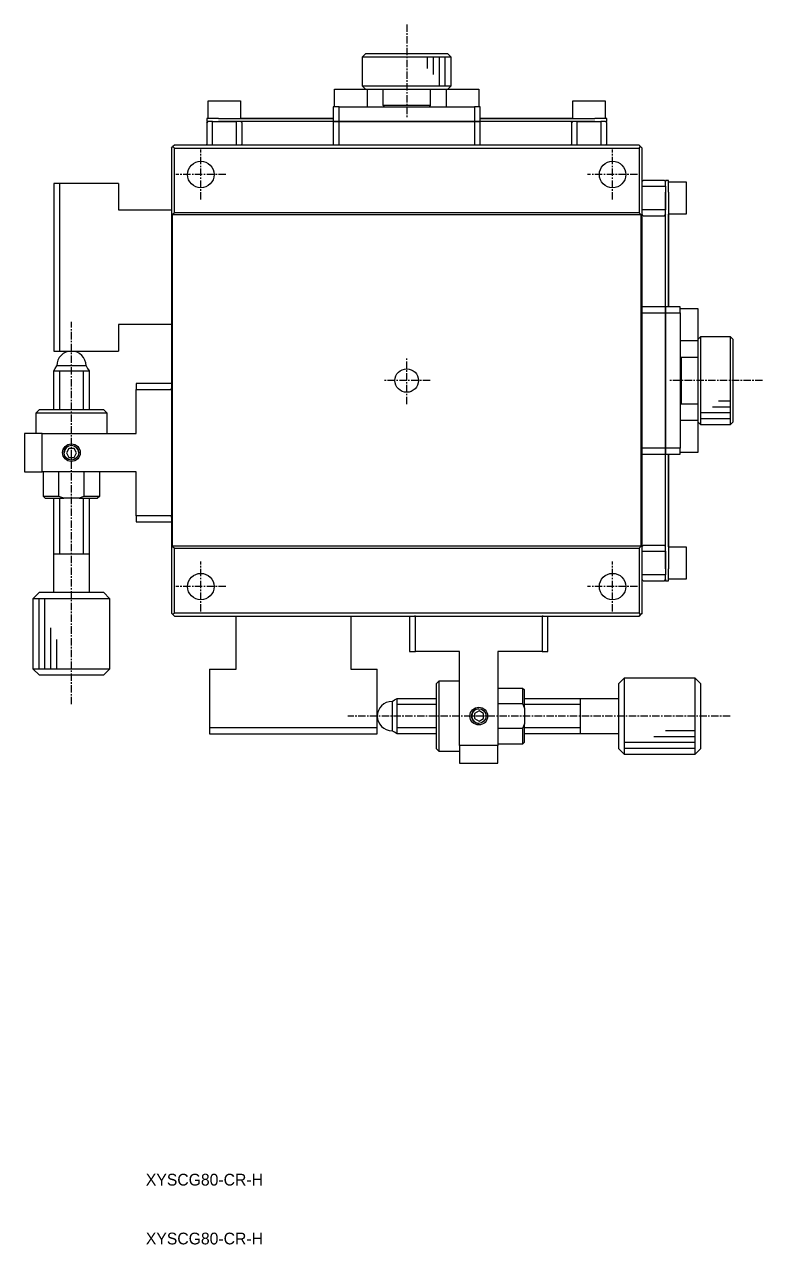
# Model space of a CAD drawing. Extents: x -11 to 423, y 10 to 277.
# Drawn here: x -10.6 to 114.9, y 10 to 217.2 of the extents above; entities that cross this region are included whole.
import ezdxf

# ---------------------------------------------------------------- set-up
doc = ezdxf.new("R2010")
doc.units = 0
doc.linetypes.add('CENTER', pattern=[2, 1.25, -0.25, 0.25, -0.25])
doc.layers.get('0').update_dxf_attribs({"linetype": 'CONTINUOUS'})
doc.layers.add('CENTER', color=1, linetype='CENTER')
doc.styles.get("Standard").update_dxf_attribs({"font": 'FGP教科書体NT-M'})

msp = doc.modelspace()

# ---------------------------------------------------------------- linework, layer by layer
at = {"color": 7, "linetype": 'CONTINUOUS'}
for p, q in [((46.85, 211.75), (47.35, 212.25)), ((46.85, 211.75), (61.85, 211.75)), ((46.85, 206.75), (46.85, 211.75)), ((61.35, 212.25), (47.35, 212.25)), ((61.35, 212.25), (61.85, 211.75)), ((61.85, 211.75), (61.85, 206.75)), ((42.1, 206.25), (44.85, 206.25)), ((42.1, 203.25), (42.1, 206.25)), ((44.85, 206.25), (47.6, 206.25)), ((54.43, 206.75), (46.85, 206.75)), ((47.35, 206.25), (46.85, 206.75)), ((47.6, 206.25), (54.43, 206.25)), ((47.6, 206.25), (47.6, 203.25)), ((50.35, 203.45), (50.35, 206.25)), ((61.85, 206.75), (54.43, 206.75)), ((54.43, 206.25), (61.1, 206.25)), ((58.35, 206.25), (58.35, 203.45)), ((61.1, 206.25), (63.85, 206.25)), ((61.1, 203.25), (61.1, 206.25)), ((61.85, 206.75), (61.35, 206.25)), ((63.85, 206.25), (66.6, 206.25)), ((66.6, 206.25), (66.6, 203.25)), ((20.6, 204.25), (23.35, 204.25)), ((20.6, 201.25), (20.6, 204.25)), ((23.35, 204.25), (26.1, 204.25)), ((26.1, 204.25), (26.1, 201.25)), ((41.85, 203.25), (41.85, 200.75)), ((42.85, 203.25), (41.85, 203.25)), ((42.85, 200.75), (42.85, 203.25)), ((42.85, 203.25), (53.1, 203.25)), ((54.4, 203.45), (50.35, 203.45)), ((50.55, 203.25), (50.35, 203.45)), ((53.1, 203.25), (55.6, 203.25)), ((58.35, 203.45), (54.4, 203.45)), ((55.6, 203.25), (65.85, 203.25)), ((58.35, 203.45), (58.15, 203.25)), ((65.85, 203.25), (65.85, 200.75)), ((66.85, 203.25), (65.85, 203.25)), ((66.85, 200.75), (66.85, 203.25)), ((82.6, 204.25), (85.35, 204.25)), ((82.6, 201.25), (82.6, 204.25)), ((85.35, 204.25), (88.1, 204.25)), ((88.1, 204.25), (88.1, 201.25)), ((20.6, 201.25), (20.35, 201.25)), ((22.35, 201.25), (20.35, 201.25)), ((20.35, 201.25), (20.35, 200.75)), ((22.35, 201.25), (41.85, 201.25)), ((41.85, 201.25), (26.1, 201.25)), ((38.6, 201.25), (40.35, 201.25)), ((38.6, 201.25), (40.35, 201.25)), ((41.85, 201.25), (40.35, 201.25)), ((40.35, 201.25), (41.85, 201.25)), ((68.35, 201.25), (66.85, 201.25)), ((66.85, 201.25), (68.35, 201.25)), ((82.6, 201.25), (66.85, 201.25)), ((66.85, 201.25), (86.35, 201.25)), ((68.35, 201.25), (70.1, 201.25)), ((68.35, 201.25), (70.1, 201.25)), ((88.35, 201.25), (86.35, 201.25)), ((88.35, 201.25), (88.1, 201.25)), ((88.35, 200.75), (88.35, 201.25)), ((20.35, 200.55), (20.55, 200.75)), ((20.55, 200.75), (20.35, 200.55)), ((20.35, 200.75), (20.55, 200.75)), ((20.35, 200.55), (20.35, 196.95)), ((21.35, 200.75), (20.55, 200.75)), ((21.35, 196.75), (21.35, 200.75)), ((21.35, 200.75), (22.35, 200.75)), ((22.35, 200.75), (25.35, 200.75)), ((25.35, 200.75), (22.35, 200.75)), ((25.35, 200.75), (25.35, 196.75)), ((41.85, 200.75), (25.35, 200.75)), ((26.15, 200.75), (26.35, 200.55)), ((26.35, 200.55), (26.15, 200.75)), ((26.35, 196.95), (26.35, 200.55)), ((41.85, 200.75), (42.85, 200.75)), ((41.85, 200.75), (41.85, 196.75)), ((42.85, 200.75), (41.85, 200.75)), ((65.85, 200.75), (42.85, 200.75)), ((42.85, 196.75), (42.85, 200.75)), ((42.85, 200.75), (65.85, 200.75)), ((65.85, 200.75), (66.85, 200.75)), ((65.85, 200.75), (65.85, 196.75)), ((66.85, 200.75), (65.85, 200.75)), ((83.35, 200.75), (66.85, 200.75)), ((66.85, 196.75), (66.85, 200.75)), ((82.35, 200.55), (82.55, 200.75)), ((82.55, 200.75), (82.35, 200.55)), ((82.35, 200.55), (82.35, 196.95)), ((83.35, 200.75), (86.35, 200.75)), ((83.35, 196.75), (83.35, 200.75)), ((86.35, 200.75), (83.35, 200.75)), ((86.35, 200.75), (87.35, 200.75)), ((88.15, 200.75), (87.35, 200.75)), ((87.35, 200.75), (87.35, 196.75)), ((88.15, 200.75), (88.35, 200.55)), ((88.35, 200.55), (88.15, 200.75)), ((88.15, 200.75), (88.35, 200.75)), ((88.35, 196.95), (88.35, 200.55)), ((20.55, 196.75), (20.35, 196.95)), ((26.35, 196.95), (26.15, 196.75)), ((82.55, 196.75), (82.35, 196.95)), ((88.35, 196.95), (88.15, 196.75)), ((14.35, 196.25), (14.6, 196.5)), ((14.35, 196.25), (14.35, 117.25)), ((14.85, 196.75), (14.6, 196.5)), ((14.6, 196.5), (14.85, 196.25)), ((93.85, 196.75), (14.85, 196.75)), ((14.85, 196.25), (93.85, 196.25)), ((14.85, 185.25), (14.85, 196.25)), ((94.1, 196.5), (93.85, 196.75)), ((93.85, 196.25), (94.1, 196.5)), ((93.85, 196.25), (93.85, 185.25)), ((94.1, 196.5), (94.35, 196.25)), ((94.35, 117.25), (94.35, 196.25)), ((94.35, 190.55), (94.55, 190.75)), ((98.15, 190.75), (94.55, 190.75)), ((98.15, 190.75), (98.35, 190.55)), ((98.35, 190.55), (98.15, 190.75)), ((98.85, 190.75), (98.35, 190.75)), ((98.35, 190.75), (98.35, 190.55)), ((98.85, 190.5), (98.85, 190.75)), ((98.85, 188.75), (98.85, 190.75)), ((-5.65, 190.25), (-5.65, 161.75)), ((-4.65, 190.25), (-5.65, 190.25)), ((5.35, 190.25), (-4.65, 190.25)), ((-4.65, 161.75), (-4.65, 190.25)), ((5.35, 190.25), (5.35, 185.75)), ((94.35, 189.75), (98.35, 189.75)), ((98.35, 189.75), (98.35, 190.55)), ((98.35, 189.75), (98.35, 188.75)), ((98.35, 188.75), (98.35, 185.75)), ((98.35, 185.75), (98.35, 188.75)), ((98.85, 190.5), (101.85, 190.5)), ((98.85, 188.75), (98.85, 169.25)), ((101.85, 190.5), (101.85, 187.75)), ((101.85, 187.75), (101.85, 185)), ((5.35, 185.75), (14.35, 185.75)), ((14.85, 185.25), (14.5, 184.9)), ((94.2, 184.9), (14.5, 184.9)), ((14.5, 184.9), (14.5, 128.6)), ((93.85, 185.25), (14.85, 185.25)), ((94.2, 184.9), (93.85, 185.25)), ((94.2, 128.6), (94.2, 184.9)), ((98.35, 185.75), (94.35, 185.75)), ((94.55, 184.75), (94.35, 184.95)), ((94.55, 184.75), (98.15, 184.75)), ((98.35, 184.95), (98.15, 184.75)), ((98.15, 184.75), (98.35, 184.95)), ((98.35, 169.25), (98.35, 185.75)), ((98.85, 169.25), (98.85, 185)), ((101.85, 185), (98.85, 185)), ((98.85, 172.5), (98.85, 170.75)), ((98.85, 172.5), (98.85, 170.75)), ((98.85, 169.25), (98.85, 170.75)), ((98.85, 170.75), (98.85, 169.25)), ((98.35, 169.25), (94.35, 169.25)), ((94.35, 168.25), (98.35, 168.25)), ((100.85, 169.25), (98.35, 169.25)), ((98.35, 169.25), (98.35, 168.25)), ((98.35, 168.25), (98.35, 169.25)), ((98.35, 168.25), (100.85, 168.25)), ((98.35, 145.25), (98.35, 168.25)), ((98.35, 168.25), (98.35, 145.25)), ((100.85, 168.25), (100.85, 169.25)), ((100.85, 169), (103.85, 169)), ((100.85, 168.25), (100.85, 158)), ((103.85, 169), (103.85, 166.25)), ((5.35, 166.25), (5.35, 161.75)), ((14.35, 166.25), (5.35, 166.25)), ((103.85, 166.25), (103.85, 163.5)), ((103.85, 163.75), (104.35, 164.25)), ((104.35, 156.67), (104.35, 164.25)), ((104.35, 164.25), (109.35, 164.25)), ((109.35, 164.25), (109.35, 149.25)), ((109.35, 164.25), (109.85, 163.75)), ((109.85, 149.75), (109.85, 163.75)), ((-5.65, 161.75), (-4.65, 161.75)), ((-4.65, 161.75), (5.35, 161.75)), ((103.85, 163.5), (100.85, 163.5)), ((103.85, 163.5), (103.85, 156.67)), ((100.85, 160.55), (101.05, 160.75)), ((101.05, 156.71), (101.05, 160.75)), ((101.05, 160.75), (103.85, 160.75)), ((-5.65, 158.38), (-5.4, 158.82)), ((-5.65, 158.38), (0.35, 158.38)), ((-5.65, 151.75), (-5.65, 158.38)), ((-5.4, 158.82), (-5.15, 159.25)), ((-0.15, 159.25), (-5.15, 159.25)), ((-0.15, 159.25), (0.1, 158.82)), ((0.1, 158.82), (0.35, 158.38)), ((0.35, 158.38), (0.35, 151.75)), ((100.85, 158), (100.85, 155.5)), ((14.35, 156.25), (8.35, 156.25)), ((8.35, 156.25), (8.35, 155.25)), ((100.85, 155.5), (100.85, 145.25)), ((101.05, 152.75), (101.05, 156.71)), ((103.85, 156.67), (103.85, 150)), ((104.35, 149.25), (104.35, 156.67)), ((8.35, 155.25), (14.35, 155.25)), ((8.35, 147.75), (8.35, 155.25)), ((14.35, 155.25), (14.35, 155.45)), ((14.35, 155.25), (14.35, 133.75)), ((-8.65, 151.25), (-8.15, 151.75)), ((2.85, 151.75), (-8.15, 151.75)), ((2.85, 151.75), (3.35, 151.25)), ((101.05, 152.75), (100.85, 152.95)), ((103.85, 152.75), (101.05, 152.75)), ((-8.65, 151.25), (3.35, 151.25)), ((-8.65, 147.75), (-8.65, 151.25)), ((3.35, 151.25), (3.35, 147.75)), ((100.85, 150), (103.85, 150)), ((103.85, 150), (103.85, 147.25)), ((104.35, 149.25), (103.85, 149.75)), ((109.35, 149.25), (104.35, 149.25)), ((109.85, 149.75), (109.35, 149.25)), ((-7.65, 147.75), (-10.65, 147.75)), ((-10.65, 147.75), (-10.65, 141.25)), ((-7.65, 147.75), (8.35, 147.75)), ((-7.65, 141.25), (-7.65, 147.75)), ((103.85, 147.25), (103.85, 144.5)), ((-3.08, 145.2), (-3.51, 144.45)), ((-2.21, 145.2), (-3.08, 145.2)), ((-1.78, 144.45), (-2.21, 145.2)), ((98.35, 145.25), (94.35, 145.25)), ((100.85, 145.25), (98.35, 145.25)), ((98.35, 145.25), (98.35, 144.25)), ((98.35, 144.25), (98.35, 145.25)), ((100.85, 144.25), (100.85, 145.25)), ((-3.51, 144.45), (-3.08, 143.7)), ((-3.08, 143.7), (-2.21, 143.7)), ((-2.21, 143.7), (-1.78, 144.45)), ((94.35, 144.25), (98.35, 144.25)), ((98.35, 144.25), (100.85, 144.25)), ((98.35, 127.75), (98.35, 144.25)), ((98.85, 142.75), (98.85, 144.25)), ((98.85, 144.25), (98.85, 142.75)), ((98.85, 128.5), (98.85, 144.25)), ((98.85, 144.25), (98.85, 124.75)), ((103.85, 144.5), (100.85, 144.5)), ((-10.65, 141.25), (-7.65, 141.25)), ((8.35, 141.25), (-7.65, 141.25)), ((-7.4, 137.05), (-7.4, 141.25)), ((-4.77, 137.05), (-4.77, 141.25)), ((-0.53, 141.25), (-0.53, 137.05)), ((2.1, 141.25), (2.1, 137.05)), ((8.35, 133.75), (8.35, 141.25)), ((98.85, 142.75), (98.85, 141)), ((98.85, 142.75), (98.85, 141)), ((-4.77, 137.05), (-7.4, 137.05)), ((-7.1, 136.75), (-7.4, 137.05)), ((-3.97, 136.75), (-4.77, 137.05)), ((-0.53, 137.05), (-1.33, 136.75)), ((2.1, 137.05), (-0.53, 137.05)), ((2.1, 137.05), (1.8, 136.75)), ((-7.1, 136.75), (-3.97, 136.75)), ((-5.65, 127.25), (-5.65, 136.75)), ((-1.33, 136.75), (-3.97, 136.75)), ((-1.33, 136.75), (1.8, 136.75)), ((0.35, 136.75), (0.35, 127.25)), ((14.35, 133.75), (8.35, 133.75)), ((8.35, 133.75), (8.35, 132.75)), ((8.35, 132.75), (14.35, 132.75)), ((14.35, 133.55), (14.35, 133.75)), ((94.2, 128.6), (14.5, 128.6)), ((14.5, 128.6), (14.85, 128.25)), ((93.85, 128.25), (94.2, 128.6)), ((94.35, 128.55), (94.55, 128.75)), ((98.15, 128.75), (94.55, 128.75)), ((98.15, 128.75), (98.35, 128.55)), ((98.35, 128.55), (98.15, 128.75)), ((0.35, 127.25), (-5.65, 127.25)), ((-5.65, 127.25), (-5.65, 127.25)), ((-5.65, 127.24), (-5.65, 127.25)), ((-5.65, 120.75), (-5.65, 127.25)), ((-5.65, 127.25), (-5.65, 127.25)), ((0.35, 127.25), (0.35, 127.24)), ((0.35, 127.25), (0.35, 127.25)), ((0.35, 127.25), (0.35, 120.75)), ((14.85, 128.25), (93.85, 128.25)), ((14.85, 117.25), (14.85, 128.25)), ((93.85, 128.25), (93.85, 117.25)), ((94.35, 127.75), (98.35, 127.75)), ((98.35, 127.75), (98.35, 124.75)), ((98.35, 124.75), (98.35, 127.75)), ((98.85, 128.5), (101.85, 128.5)), ((101.85, 128.5), (101.85, 125.75)), ((98.35, 124.75), (98.35, 123.75)), ((98.85, 122.75), (98.85, 124.75)), ((101.85, 125.75), (101.85, 123)), ((98.35, 123.75), (94.35, 123.75)), ((94.55, 122.75), (94.35, 122.95)), ((94.55, 122.75), (98.15, 122.75)), ((98.35, 122.95), (98.15, 122.75)), ((98.15, 122.75), (98.35, 122.95)), ((98.35, 122.95), (98.35, 123.75)), ((98.35, 122.95), (98.35, 122.75)), ((98.35, 122.75), (98.85, 122.75)), ((98.85, 122.75), (98.85, 123)), ((101.85, 123), (98.85, 123)), ((-9.15, 119.75), (-8.15, 120.75)), ((2.85, 120.75), (-8.15, 120.75)), ((-5.65, 120.75), (-8.15, 120.75)), ((0.35, 120.75), (-5.65, 120.75)), ((0.35, 120.75), (-5.65, 120.75)), ((2.85, 120.75), (0.35, 120.75)), ((2.85, 120.75), (3.85, 119.75)), ((-9.15, 119.75), (-9.15, 119.75)), ((-9.15, 119.75), (3.85, 119.75)), ((-9.15, 107.75), (-9.15, 119.75)), ((3.85, 119.75), (3.85, 107.75)), ((14.6, 117), (14.35, 117.25)), ((14.85, 117.25), (14.6, 117)), ((14.6, 117), (14.85, 116.75)), ((93.85, 117.25), (14.85, 117.25)), ((14.85, 116.75), (55.65, 116.75)), ((25.35, 107.75), (25.35, 116.75)), ((44.85, 116.75), (44.85, 107.75)), ((54.85, 116.75), (54.85, 110.75)), ((55.85, 116.75), (55.65, 116.75)), ((55.85, 116.75), (77.35, 116.75)), ((55.85, 110.75), (55.85, 116.75)), ((77.35, 116.75), (77.35, 110.75)), ((77.55, 116.75), (77.35, 116.75)), ((77.55, 116.75), (93.85, 116.75)), ((78.35, 110.75), (78.35, 116.75)), ((94.1, 117), (93.85, 117.25)), ((93.85, 117.25), (94.1, 117)), ((93.85, 116.75), (94.1, 117)), ((94.1, 117), (93.85, 116.75)), ((94.35, 117.25), (94.1, 117)), ((94.1, 117), (94.35, 117.25)), ((54.85, 110.75), (55.85, 110.75)), ((63.35, 110.75), (55.85, 110.75)), ((63.35, 94.75), (63.35, 110.75)), ((77.35, 110.75), (69.85, 110.75)), ((69.85, 110.75), (69.85, 94.75)), ((77.35, 110.75), (78.35, 110.75)), ((3.85, 107.75), (-9.15, 107.75)), ((-8.15, 106.75), (-9.15, 107.75)), ((-8.15, 106.75), (2.85, 106.75)), ((3.85, 107.75), (2.85, 106.75)), ((20.85, 107.75), (25.35, 107.75)), ((20.85, 107.75), (20.85, 97.75)), ((44.85, 107.75), (49.35, 107.75)), ((49.35, 97.75), (49.35, 107.75)), ((59.35, 105.25), (59.85, 105.75)), ((59.85, 93.75), (59.85, 105.75)), ((59.85, 105.75), (63.35, 105.75)), ((90.35, 105.25), (91.35, 106.25)), ((91.35, 93.25), (91.35, 106.25)), ((91.35, 106.25), (103.35, 106.25)), ((103.35, 106.25), (103.35, 93.25)), ((103.35, 106.25), (104.35, 105.25)), ((59.35, 105.25), (59.35, 94.25)), ((69.85, 104.5), (74.05, 104.5)), ((74.05, 104.5), (74.05, 101.87)), ((74.05, 104.5), (74.35, 104.2)), ((74.35, 101.07), (74.35, 104.2)), ((90.35, 105.25), (90.35, 94.25)), ((90.35, 105.25), (90.35, 102.75)), ((104.35, 94.25), (104.35, 105.25)), ((51.85, 102.25), (52.29, 102.5)), ((51.85, 102.25), (51.85, 97.25)), ((52.29, 102.5), (52.72, 102.75)), ((52.72, 96.75), (52.72, 102.75)), ((52.72, 102.75), (59.35, 102.75)), ((69.85, 101.87), (74.05, 101.87)), ((74.05, 101.87), (74.35, 101.07)), ((74.35, 102.75), (83.85, 102.75)), ((83.85, 102.75), (83.85, 96.75)), ((83.85, 102.75), (83.86, 102.75)), ((83.85, 102.75), (83.85, 102.75)), ((83.85, 102.75), (90.35, 102.75)), ((90.35, 102.75), (90.35, 96.75)), ((90.35, 102.75), (90.35, 96.75)), ((66.65, 100.62), (65.9, 100.18)), ((65.9, 100.18), (65.9, 99.32)), ((67.4, 100.18), (66.65, 100.62)), ((67.4, 99.32), (67.4, 100.18)), ((74.35, 101.07), (74.35, 98.43)), ((49.35, 97.75), (20.85, 97.75)), ((20.85, 97.75), (20.85, 96.75)), ((49.35, 96.75), (49.35, 97.75)), ((65.9, 99.32), (66.65, 98.88)), ((66.65, 98.88), (67.4, 99.32)), ((74.05, 97.63), (69.85, 97.63)), ((74.35, 98.43), (74.05, 97.63)), ((74.05, 97.63), (74.05, 95)), ((74.35, 95.3), (74.35, 98.43)), ((20.85, 96.75), (49.35, 96.75)), ((52.29, 97), (51.85, 97.25)), ((52.72, 96.75), (52.29, 97)), ((59.35, 96.75), (52.72, 96.75)), ((83.85, 96.75), (74.35, 96.75)), ((83.85, 96.75), (83.85, 96.75)), ((83.86, 96.75), (83.85, 96.75)), ((90.35, 96.75), (83.85, 96.75)), ((83.85, 96.75), (83.85, 96.75)), ((90.35, 96.75), (90.35, 94.25)), ((59.85, 93.75), (59.35, 94.25)), ((63.35, 93.75), (59.85, 93.75)), ((69.85, 94.75), (63.35, 94.75)), ((63.35, 94.75), (63.35, 91.75)), ((74.05, 95), (69.85, 95)), ((69.85, 91.75), (69.85, 94.75)), ((74.35, 95.3), (74.05, 95)), ((91.35, 93.25), (90.35, 94.25)), ((104.35, 94.25), (103.35, 93.25)), ((63.35, 91.75), (69.85, 91.75)), ((91.35, 93.25), (91.35, 93.25)), ((103.35, 93.25), (91.35, 93.25))]:
    msp.add_line(p, q, dxfattribs=at)
at = {"color": 3, "linetype": 'CONTINUOUS'}
for p, q in [((57.85, 211.75), (57.85, 209.75)), ((58.85, 211.75), (58.85, 208.75)), ((59.85, 211.75), (59.85, 206.75)), ((60.85, 211.75), (60.85, 206.75)), ((-4.65, 151.75), (-4.65, 158.38)), ((-0.65, 158.38), (-0.65, 151.75)), ((109.35, 152.25), (106.35, 152.25)), ((109.35, 153.25), (107.35, 153.25)), ((109.35, 151.25), (104.35, 151.25)), ((109.35, 150.25), (104.35, 150.25)), ((-4.65, 127.25), (-4.65, 136.75)), ((-0.65, 136.75), (-0.65, 127.25)), ((-8.15, 107.75), (-8.15, 119.75)), ((-7.15, 107.75), (-7.15, 119.75)), ((-6.15, 107.75), (-6.15, 114.75)), ((-5.15, 107.75), (-5.15, 112.75)), ((52.72, 101.75), (59.35, 101.75)), ((74.35, 101.75), (83.85, 101.75)), ((59.35, 97.75), (52.72, 97.75)), ((83.85, 97.75), (74.35, 97.75)), ((103.35, 96.25), (96.35, 96.25)), ((103.35, 97.25), (98.35, 97.25)), ((103.35, 95.25), (91.35, 95.25)), ((103.35, 94.25), (91.35, 94.25))]:
    msp.add_line(p, q, dxfattribs=at)
at = {"color": 7, "linetype": 'CONTINUOUS'}
for centre, radius in [((19.35, 191.75), 2.25), ((89.35, 191.75), 2.25), ((54.35, 156.75), 2), ((-2.65, 144.5), 1.25), ((19.35, 121.75), 2.25), ((89.35, 121.75), 2.25), ((66.6, 99.75), 1.25)]:
    msp.add_circle(centre, radius, dxfattribs=at)
at = {"color": 3, "linetype": 'CONTINUOUS'}
for centre in [(-2.65, 144.5), (66.6, 99.75)]:
    msp.add_circle(centre, 1.5, dxfattribs=at)
at = {"color": 7, "linetype": 'CONTINUOUS'}
for centre, radius, start, end in [((-2.65, 159.25), 2.5, 90, 180), ((-2.65, 159.25), 2.5, 0, 90), ((-2.65, 144.45), 1.25, 90, 178.854), ((-2.65, 144.45), 1.25, 1.146, 90), ((51.85, 99.75), 2.5, 90, 180), ((51.85, 99.75), 2.5, 180, 270), ((66.65, 99.75), 1.25, 91.146, 180), ((66.65, 99.75), 1.25, 180, 268.854)]:
    msp.add_arc(centre, radius, start, end, dxfattribs=at)
at = {"color": 3, "linetype": 'CONTINUOUS'}
for centre, start, end in [((-2.65, 144.45), 90, 178.854), ((-2.65, 144.45), 1.146, 90), ((66.65, 99.75), 91.146, 180), ((66.65, 99.75), 180, 268.854)]:
    msp.add_arc(centre, 1.25, start, end, dxfattribs=at)
at = {"layer": 'CENTER', "color": 1, "linetype": 'CENTER'}
for p, q in [((54.35, 217.25), (54.35, 201.25)), ((19.35, 187.5), (19.35, 196)), ((89.35, 187.5), (89.35, 196)), ((23.6, 191.75), (15.1, 191.75)), ((93.6, 191.75), (85.1, 191.75)), ((-2.65, 101.75), (-2.65, 166.75)), ((54.35, 152.75), (54.35, 160.75)), ((58.35, 156.75), (50.35, 156.75)), ((114.85, 156.75), (98.85, 156.75)), ((19.35, 117.5), (19.35, 126)), ((89.35, 117.5), (89.35, 126)), ((23.6, 121.75), (15.1, 121.75)), ((93.6, 121.75), (85.1, 121.75)), ((109.35, 99.75), (44.35, 99.75))]:
    msp.add_line(p, q, dxfattribs=at)

# ---------------------------------------------------------------- texts
at = {"color": 7, "linetype": 'CONTINUOUS'}
for p in [(10, 20), (10, 10)]:
    msp.add_text('XYSCG80-CR-H', height=2, dxfattribs=at).set_placement(p)

doc.saveas('drawing.dxf')
